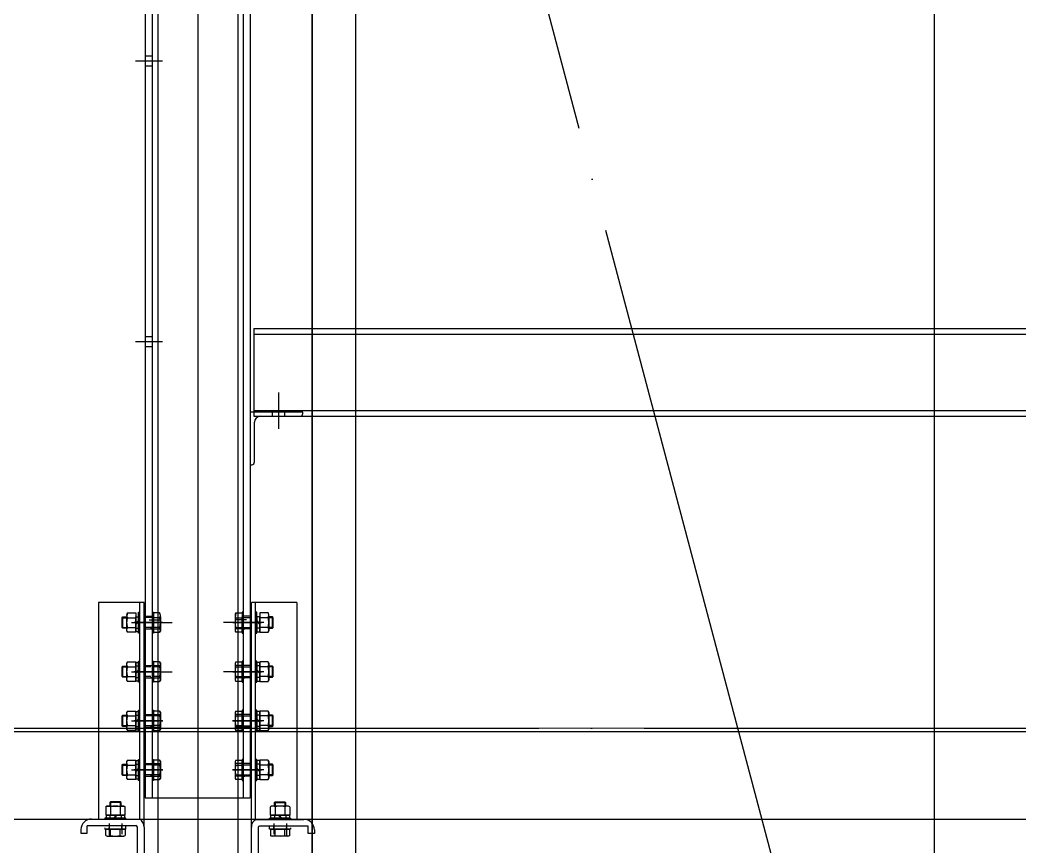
# Model space of a CAD drawing. Header units: millimetres. Extents: x 0 to 356400, y 0 to 68257.
# Drawn here: x 289035 to 290461, y 40369 to 41548 of the extents above; entities that cross this region are included whole.
import ezdxf

# ---------------------------------------------------------------- set-up
doc = ezdxf.new("R2010")
doc.units = ezdxf.units.MM
doc.header["$LTSCALE"] = 75
doc.linetypes.add('CEN', pattern=[62, 60, -1, 0, -1])
doc.linetypes.add('주단면도-1$0$CEN', pattern=[62, 60, -1, 0, -1])
for name, color, linetype in [('8', 8, 'Continuous'), ('A-CEN', 1, 'CEN'), ('주단면도-1$0$A-FLOR-OPEN-BELO', 6, '주단면도-1$0$CEN')]:
    doc.layers.add(name, color=color, linetype=linetype)

# ---------------------------------------------------------------- blocks, each defined once
blk = doc.blocks.new('G$C90CD5245')
at = {"layer": '8', "linetype": 'Continuous'}
for p, q in [((4250.4, 24201.9, -51500), (4250.4, 7109.5, -51500)), ((3143.4, 17819.4, -51500), (3143.4, 12179.5, -51500)), ((3200.4, 17819.4, -51500), (3200.4, 12179.5, -51500)), ((3257.4, 17819.4, -51500), (3257.4, 12179.5, -51500)), ((3363.3, 17819.4, -51500), (3363.3, 10379.9, -51500)), ((3425.3, 17819.4, -51500), (3425.3, 10379.9, -51500)), ((3143.6, 17137.1, -51500), (3143.6, 208.6, -51500)), ((3200.6, 17137.1, -51500), (3200.6, 208.6, -51500)), ((3257.6, 17137.1, -51500), (3257.6, 208.6, -51500)), ((3363.4, 17137.1, -51500), (3363.4, 259.3, -51500)), ((3425.4, 17137.1, -51500), (3425.4, 259.3, -51500)), ((3200.4, 16398.3, -51500), (3200.4, 12047.2, -51500)), ((3125.4, 16309.6, -51500), (3125.4, 12080, -51500)), ((3135.4, 16309.6, -51500), (3135.4, 12080, -51500)), ((3265.4, 16309.6, -51500), (3265.4, 12080, -51500)), ((3275.4, 16309.6, -51500), (3275.4, 12080, -51500)), ((3135.4, 13137, -51500), (3125.4, 13137, -51500)), ((3150.3, 13130, -51500), (3111.6, 13130, -51500)), ((3135.4, 13123, -51500), (3125.4, 13123, -51500)), ((3280.4, 12749, -51500), (3280.4, 12624, -51500)), ((3280.4, 12749, -51500), (5220.4, 12749, -51500)), ((3135.4, 12737, -51500), (3125.4, 12737, -51500)), ((3280.4, 12741, -51500), (5220.4, 12741, -51500)), ((3150.3, 12730, -51500), (3111.6, 12730, -51500)), ((3135.4, 12723, -51500), (3125.4, 12723, -51500)), ((3315.4, 12657.7, -51500), (3315.4, 12605.9, -51500)), ((3350.4, 12630, -51500), (3275.4, 12630, -51500)), ((3280.4, 12632, -51500), (5220.4, 12632, -51500)), ((3280.4, 12624, -51500), (5220.4, 12624, -51500)), ((3306.4, 12630, -51500), (3306.4, 12624, -51500)), ((3324.4, 12630, -51500), (3324.4, 12624, -51500)), ((3350.4, 12628, -51500), (3350.4, 12630, -51500)), ((3281.4, 12559, -51500), (3281.4, 12615.5, -51500)), ((3275.4, 12555, -51500), (3277.4, 12555, -51500)), ((3124, 12358.8, -51500), (3059, 12358.8, -51500)), ((3059, 12358.8, -51500), (3059, 12049.5, -51500)), ((3118, 12049.6, -51500), (3118, 12358.8, -51500)), ((3124, 12038.8, -51500), (3124, 12358.8, -51500)), ((3276.9, 12038.8, -51500), (3276.9, 12358.8, -51500)), ((3341.9, 12358.8, -51500), (3276.9, 12358.8, -51500)), ((3282.9, 12049.1, -51500), (3282.9, 12358.8, -51500)), ((3341.9, 12358.8, -51500), (3341.9, 12049.5, -51500)), ((3092.7, 12336.9, -51500), (3093.8, 12338, -51500)), ((3092.7, 12323.1, -51500), (3092.7, 12336.9, -51500)), ((3092.7, 12336.9, -51500), (3099.1, 12336.9, -51500)), ((3093.8, 12338, -51500), (3099.1, 12338, -51500)), ((3093.8, 12322, -51500), (3093.8, 12338, -51500)), ((3100.1, 12343.9, -51500), (3099.1, 12337, -51500)), ((3099.1, 12337, -51500), (3099.1, 12318, -51500)), ((3100.1, 12343.9, -51500), (3112.1, 12343.9, -51500)), ((3100.1, 12336.9, -51500), (3112.1, 12336.9, -51500)), ((3112.1, 12343.9, -51500), (3112.1, 12316.2, -51500)), ((3112.1, 12316.7, -51500), (3112.1, 12338.3, -51500)), ((3112.1, 12338.3, -51500), (3116.1, 12338.3, -51500)), ((3112.1, 12338.1, -51500), (3116.1, 12338.1, -51500)), ((3116.1, 12345, -51500), (3118, 12345, -51500)), ((3116.1, 12315, -51500), (3116.1, 12345, -51500)), ((3116.1, 12338.3, -51500), (3116.1, 12316.7, -51500)), ((3133.5, 12337, -51500), (3123.5, 12337, -51500)), ((3133.5, 12337, -51500), (3123.5, 12337, -51500)), ((3125.4, 12339, -51500), (3135.4, 12339, -51500)), ((3135.4, 12337, -51500), (3125.4, 12337, -51500)), ((3135.4, 12337, -51500), (3125.4, 12337, -51500)), ((3135.4, 12345, -51500), (3137.2, 12345, -51500)), ((3137.2, 12345, -51500), (3137.2, 12315, -51500)), ((3137.2, 12343.9, -51500), (3137.2, 12316.2, -51500)), ((3146.1, 12343.9, -51500), (3137.2, 12343.9, -51500)), ((3137.2, 12316.7, -51500), (3137.2, 12338.3, -51500)), ((3146.1, 12336.9, -51500), (3137.2, 12336.9, -51500)), ((3146.1, 12343.9, -51500), (3147.2, 12337, -51500)), ((3147.2, 12337, -51500), (3147.2, 12318, -51500)), ((3254.8, 12343.9, -51500), (3253.7, 12337, -51500)), ((3253.7, 12337, -51500), (3253.7, 12318, -51500)), ((3254.8, 12343.9, -51500), (3263.7, 12343.9, -51500)), ((3254.8, 12336.9, -51500), (3263.7, 12336.9, -51500)), ((3263.7, 12345, -51500), (3263.7, 12315, -51500)), ((3265.4, 12345, -51500), (3263.7, 12345, -51500)), ((3263.7, 12343.9, -51500), (3263.7, 12316.2, -51500)), ((3263.7, 12316.7, -51500), (3263.7, 12338.3, -51500)), ((3275.4, 12339, -51500), (3265.4, 12339, -51500)), ((3265.4, 12337, -51500), (3275.4, 12337, -51500)), ((3265.4, 12337, -51500), (3275.4, 12337, -51500)), ((3267.4, 12337, -51500), (3277.4, 12337, -51500)), ((3267.4, 12337, -51500), (3277.4, 12337, -51500)), ((3284.8, 12345, -51500), (3282.9, 12345, -51500)), ((3284.8, 12315, -51500), (3284.8, 12345, -51500)), ((3284.8, 12338.3, -51500), (3284.8, 12316.7, -51500)), ((3288.8, 12338.3, -51500), (3284.8, 12338.3, -51500)), ((3288.8, 12338.1, -51500), (3284.8, 12338.1, -51500)), ((3300.8, 12343.9, -51500), (3288.8, 12343.9, -51500)), ((3288.8, 12343.9, -51500), (3288.8, 12316.2, -51500)), ((3288.8, 12316.7, -51500), (3288.8, 12338.3, -51500)), ((3300.8, 12336.9, -51500), (3288.8, 12336.9, -51500)), ((3300.8, 12343.9, -51500), (3301.8, 12337, -51500)), ((3307.1, 12338, -51500), (3301.8, 12338, -51500)), ((3301.8, 12337, -51500), (3301.8, 12318, -51500)), ((3308.2, 12336.9, -51500), (3301.8, 12336.9, -51500)), ((3308.2, 12336.9, -51500), (3307.1, 12338, -51500)), ((3307.1, 12322, -51500), (3307.1, 12338, -51500)), ((3308.2, 12323.1, -51500), (3308.2, 12336.9, -51500)), ((3093.8, 12322, -51500), (3092.7, 12323.1, -51500)), ((3092.7, 12323.1, -51500), (3099.1, 12323.1, -51500)), ((3099.1, 12322, -51500), (3093.8, 12322, -51500)), ((3100.1, 12323.1, -51500), (3112.1, 12323.1, -51500)), ((3106.1, 12330, -51500), (3150.7, 12330, -51500)), ((3148.4, 12330, -51500), (3109.7, 12330, -51500)), ((3148.4, 12330, -51500), (3109.7, 12330, -51500)), ((3150.3, 12330, -51500), (3111.6, 12330, -51500)), ((3150.3, 12330, -51500), (3111.6, 12330, -51500)), ((3112.1, 12328.7, -51500), (3116.1, 12332.7, -51500)), ((3112.1, 12327.4, -51500), (3116.1, 12331.4, -51500)), ((3112.1, 12321.9, -51500), (3116.1, 12321.9, -51500)), ((3116.1, 12334, -51500), (3118, 12334, -51500)), ((3116.1, 12321, -51500), (3118, 12321, -51500)), ((3119.2, 12330, -51500), (3163.8, 12330, -51500)), ((3133.5, 12323, -51500), (3123.5, 12323, -51500)), ((3133.5, 12323, -51500), (3123.5, 12323, -51500)), ((3135.4, 12323, -51500), (3125.4, 12323, -51500)), ((3135.4, 12323, -51500), (3125.4, 12323, -51500)), ((3125.4, 12321, -51500), (3135.4, 12321, -51500)), ((3131.1, 12334, -51500), (3141.1, 12334, -51500)), ((3131.1, 12321, -51500), (3141.1, 12321, -51500)), ((3137.2, 12321, -51500), (3133.3, 12321, -51500)), ((3137.2, 12334, -51500), (3134.9, 12334, -51500)), ((3137, 12334, -51500), (3147.3, 12334, -51500)), ((3137, 12321, -51500), (3145.8, 12321, -51500)), ((3146.1, 12323.1, -51500), (3137.2, 12323.1, -51500)), ((3281.7, 12330, -51500), (3237.1, 12330, -51500)), ((3294.8, 12330, -51500), (3250.2, 12330, -51500)), ((3250.6, 12330, -51500), (3289.3, 12330, -51500)), ((3250.6, 12330, -51500), (3289.3, 12330, -51500)), ((3252.5, 12330, -51500), (3291.2, 12330, -51500)), ((3252.5, 12330, -51500), (3291.2, 12330, -51500)), ((3263.9, 12334, -51500), (3253.5, 12334, -51500)), ((3254.8, 12323.1, -51500), (3263.7, 12323.1, -51500)), ((3263.9, 12321, -51500), (3255.1, 12321, -51500)), ((3269.8, 12334, -51500), (3259.8, 12334, -51500)), ((3269.8, 12321, -51500), (3259.8, 12321, -51500)), ((3263.7, 12334, -51500), (3266, 12334, -51500)), ((3263.7, 12321, -51500), (3267.5, 12321, -51500)), ((3265.4, 12323, -51500), (3275.4, 12323, -51500)), ((3265.4, 12323, -51500), (3275.4, 12323, -51500)), ((3275.4, 12321, -51500), (3265.4, 12321, -51500)), ((3267.4, 12323, -51500), (3277.4, 12323, -51500)), ((3267.4, 12323, -51500), (3277.4, 12323, -51500)), ((3284.8, 12334, -51500), (3282.9, 12334, -51500)), ((3284.8, 12321, -51500), (3282.9, 12321, -51500)), ((3288.8, 12328.7, -51500), (3284.8, 12332.7, -51500)), ((3288.8, 12327.4, -51500), (3284.8, 12331.4, -51500)), ((3288.8, 12321.9, -51500), (3284.8, 12321.9, -51500)), ((3300.8, 12323.1, -51500), (3288.8, 12323.1, -51500)), ((3308.2, 12323.1, -51500), (3301.8, 12323.1, -51500)), ((3301.8, 12322, -51500), (3307.1, 12322, -51500)), ((3307.1, 12322, -51500), (3308.2, 12323.1, -51500)), ((3099.1, 12318, -51500), (3100.1, 12316.2, -51500)), ((3112.1, 12316.2, -51500), (3100.1, 12316.2, -51500)), ((3116.1, 12316.7, -51500), (3112.1, 12316.7, -51500)), ((3118, 12315, -51500), (3116.1, 12315, -51500)), ((3137.2, 12315, -51500), (3135, 12315, -51500)), ((3137.2, 12316.2, -51500), (3146.1, 12316.2, -51500)), ((3147.2, 12318, -51500), (3146.1, 12316.2, -51500)), ((3253.7, 12318, -51500), (3254.8, 12316.2, -51500)), ((3263.7, 12316.2, -51500), (3254.8, 12316.2, -51500)), ((3263.7, 12315, -51500), (3265.9, 12315, -51500)), ((3282.9, 12315, -51500), (3284.8, 12315, -51500)), ((3284.8, 12316.7, -51500), (3288.8, 12316.7, -51500)), ((3288.8, 12316.2, -51500), (3300.8, 12316.2, -51500)), ((3301.8, 12318, -51500), (3300.8, 12316.2, -51500)), ((3092.7, 12266.9, -51500), (3093.8, 12268, -51500)), ((3092.7, 12266.9, -51500), (3099.1, 12266.9, -51500)), ((3092.7, 12253.1, -51500), (3092.7, 12266.9, -51500)), ((3093.8, 12268, -51500), (3099.1, 12268, -51500)), ((3093.8, 12252, -51500), (3093.8, 12268, -51500)), ((3100.1, 12273.9, -51500), (3099.1, 12272, -51500)), ((3099.1, 12272, -51500), (3099.1, 12248, -51500)), ((3100.1, 12273.9, -51500), (3112.1, 12273.9, -51500)), ((3100.1, 12266.9, -51500), (3112.1, 12266.9, -51500)), ((3112.1, 12273.9, -51500), (3112.1, 12246.2, -51500)), ((3112.1, 12246.7, -51500), (3112.1, 12273.3, -51500)), ((3112.1, 12273.3, -51500), (3116.1, 12273.3, -51500)), ((3112.1, 12268.1, -51500), (3116.1, 12268.1, -51500)), ((3116.1, 12245, -51500), (3116.1, 12275, -51500)), ((3116.1, 12275, -51500), (3118, 12275, -51500)), ((3116.1, 12273.3, -51500), (3116.1, 12246.7, -51500)), ((3116.1, 12269, -51500), (3118, 12269, -51500)), ((3133.5, 12267, -51500), (3123.5, 12267, -51500)), ((3133.5, 12267, -51500), (3123.5, 12267, -51500)), ((3125.4, 12269, -51500), (3135.4, 12269, -51500)), ((3131.1, 12269, -51500), (3141.1, 12269, -51500)), ((3137.2, 12269, -51500), (3134.9, 12269, -51500)), ((3135.4, 12275, -51500), (3137.2, 12275, -51500)), ((3137, 12269, -51500), (3147.3, 12269, -51500)), ((3137.2, 12275, -51500), (3137.2, 12245, -51500)), ((3146.1, 12273.9, -51500), (3137.2, 12273.9, -51500)), ((3137.2, 12273.9, -51500), (3137.2, 12246.2, -51500)), ((3137.2, 12246.7, -51500), (3137.2, 12273.3, -51500)), ((3146.1, 12266.9, -51500), (3137.2, 12266.9, -51500)), ((3146.1, 12273.9, -51500), (3147.2, 12272, -51500)), ((3147.2, 12272, -51500), (3147.2, 12248, -51500)), ((3263.9, 12269, -51500), (3253.5, 12269, -51500)), ((3254.8, 12273.9, -51500), (3253.7, 12272, -51500)), ((3253.7, 12272, -51500), (3253.7, 12248, -51500)), ((3254.8, 12273.9, -51500), (3263.7, 12273.9, -51500)), ((3254.8, 12266.9, -51500), (3263.7, 12266.9, -51500)), ((3269.8, 12269, -51500), (3259.8, 12269, -51500)), ((3263.7, 12275, -51500), (3263.7, 12245, -51500)), ((3265.4, 12275, -51500), (3263.7, 12275, -51500)), ((3263.7, 12273.9, -51500), (3263.7, 12246.2, -51500)), ((3263.7, 12246.7, -51500), (3263.7, 12273.3, -51500)), ((3263.7, 12269, -51500), (3266, 12269, -51500)), ((3275.4, 12269, -51500), (3265.4, 12269, -51500)), ((3265.4, 12267, -51500), (3275.4, 12267, -51500)), ((3267.4, 12267, -51500), (3277.4, 12267, -51500)), ((3267.4, 12267, -51500), (3277.4, 12267, -51500)), ((3284.8, 12275, -51500), (3282.9, 12275, -51500)), ((3284.8, 12269, -51500), (3282.9, 12269, -51500)), ((3284.8, 12245, -51500), (3284.8, 12275, -51500)), ((3288.8, 12273.3, -51500), (3284.8, 12273.3, -51500)), ((3284.8, 12273.3, -51500), (3284.8, 12246.7, -51500)), ((3288.8, 12268.1, -51500), (3284.8, 12268.1, -51500)), ((3288.8, 12273.9, -51500), (3288.8, 12246.2, -51500)), ((3300.8, 12273.9, -51500), (3288.8, 12273.9, -51500)), ((3288.8, 12246.7, -51500), (3288.8, 12273.3, -51500)), ((3300.8, 12266.9, -51500), (3288.8, 12266.9, -51500)), ((3300.8, 12273.9, -51500), (3301.8, 12272, -51500)), ((3301.8, 12272, -51500), (3301.8, 12248, -51500)), ((3307.1, 12268, -51500), (3301.8, 12268, -51500)), ((3308.2, 12266.9, -51500), (3301.8, 12266.9, -51500)), ((3307.1, 12252, -51500), (3307.1, 12268, -51500)), ((3308.2, 12266.9, -51500), (3307.1, 12268, -51500)), ((3308.2, 12253.1, -51500), (3308.2, 12266.9, -51500)), ((3092.7, 12253.1, -51500), (3099.1, 12253.1, -51500)), ((3093.8, 12252, -51500), (3092.7, 12253.1, -51500)), ((3099.1, 12252, -51500), (3093.8, 12252, -51500)), ((3100.1, 12253.1, -51500), (3112.1, 12253.1, -51500)), ((3106.1, 12260, -51500), (3150.7, 12260, -51500)), ((3148.4, 12260, -51500), (3109.7, 12260, -51500)), ((3148.4, 12260, -51500), (3109.7, 12260, -51500)), ((3112.1, 12258.7, -51500), (3116.1, 12262.7, -51500)), ((3112.1, 12257.4, -51500), (3116.1, 12261.4, -51500)), ((3112.1, 12251.9, -51500), (3116.1, 12251.9, -51500)), ((3116.1, 12251, -51500), (3118, 12251, -51500)), ((3119.2, 12260, -51500), (3163.8, 12260, -51500)), ((3133.5, 12253, -51500), (3123.5, 12253, -51500)), ((3133.5, 12253, -51500), (3123.5, 12253, -51500)), ((3125.4, 12251, -51500), (3135.4, 12251, -51500)), ((3131.1, 12251, -51500), (3141.1, 12251, -51500)), ((3137.2, 12251, -51500), (3133.3, 12251, -51500)), ((3137, 12251, -51500), (3145.8, 12251, -51500)), ((3146.1, 12253.1, -51500), (3137.2, 12253.1, -51500)), ((3281.7, 12260, -51500), (3237.1, 12260, -51500)), ((3294.8, 12260, -51500), (3250.2, 12260, -51500)), ((3250.6, 12260, -51500), (3289.3, 12260, -51500)), ((3252.5, 12260, -51500), (3291.2, 12260, -51500)), ((3252.5, 12260, -51500), (3291.2, 12260, -51500)), ((3254.8, 12253.1, -51500), (3263.7, 12253.1, -51500)), ((3263.9, 12251, -51500), (3255.1, 12251, -51500)), ((3269.8, 12251, -51500), (3259.8, 12251, -51500)), ((3263.7, 12251, -51500), (3267.5, 12251, -51500)), ((3265.4, 12253, -51500), (3275.4, 12253, -51500)), ((3275.4, 12251, -51500), (3265.4, 12251, -51500)), ((3267.4, 12253, -51500), (3277.4, 12253, -51500)), ((3267.4, 12253, -51500), (3277.4, 12253, -51500)), ((3284.8, 12251, -51500), (3282.9, 12251, -51500)), ((3288.8, 12258.7, -51500), (3284.8, 12262.7, -51500)), ((3288.8, 12257.4, -51500), (3284.8, 12261.4, -51500)), ((3288.8, 12251.9, -51500), (3284.8, 12251.9, -51500)), ((3300.8, 12253.1, -51500), (3288.8, 12253.1, -51500)), ((3308.2, 12253.1, -51500), (3301.8, 12253.1, -51500)), ((3301.8, 12252, -51500), (3307.1, 12252, -51500)), ((3307.1, 12252, -51500), (3308.2, 12253.1, -51500)), ((3099.1, 12248, -51500), (3100.1, 12246.2, -51500)), ((3112.1, 12246.2, -51500), (3100.1, 12246.2, -51500)), ((3116.1, 12246.7, -51500), (3112.1, 12246.7, -51500)), ((3118, 12245, -51500), (3116.1, 12245, -51500)), ((3137.2, 12245, -51500), (3135, 12245, -51500)), ((3137.2, 12246.2, -51500), (3146.1, 12246.2, -51500)), ((3147.2, 12248, -51500), (3146.1, 12246.2, -51500)), ((3253.7, 12248, -51500), (3254.8, 12246.2, -51500)), ((3263.7, 12246.2, -51500), (3254.8, 12246.2, -51500)), ((3263.7, 12245, -51500), (3265.9, 12245, -51500)), ((3282.9, 12245, -51500), (3284.8, 12245, -51500)), ((3284.8, 12246.7, -51500), (3288.8, 12246.7, -51500)), ((3288.8, 12246.2, -51500), (3300.8, 12246.2, -51500)), ((3301.8, 12248, -51500), (3300.8, 12246.2, -51500)), ((3092.7, 12196.9, -51500), (3093.8, 12198, -51500)), ((3092.7, 12196.9, -51500), (3099.1, 12196.9, -51500)), ((3092.7, 12183.1, -51500), (3092.7, 12196.9, -51500)), ((3093.8, 12182, -51500), (3093.8, 12198, -51500)), ((3093.8, 12198, -51500), (3099.1, 12198, -51500)), ((3100.1, 12203.9, -51500), (3099.1, 12202, -51500)), ((3099.1, 12202, -51500), (3099.1, 12178, -51500)), ((3100.1, 12203.9, -51500), (3112.1, 12203.9, -51500)), ((3100.1, 12196.9, -51500), (3112.1, 12196.9, -51500)), ((3112.1, 12203.9, -51500), (3112.1, 12176.2, -51500)), ((3112.1, 12203.3, -51500), (3116.1, 12203.3, -51500)), ((3112.1, 12176.7, -51500), (3112.1, 12203.3, -51500)), ((3112.1, 12198.1, -51500), (3116.1, 12198.1, -51500)), ((3112.1, 12188.7, -51500), (3116.1, 12192.7, -51500)), ((3116.1, 12175, -51500), (3116.1, 12205, -51500)), ((3116.1, 12205, -51500), (3118, 12205, -51500)), ((3116.1, 12203.3, -51500), (3116.1, 12176.7, -51500)), ((3116.1, 12199, -51500), (3118, 12199, -51500)), ((3133.5, 12197, -51500), (3123.5, 12197, -51500)), ((3133.5, 12197, -51500), (3123.5, 12197, -51500)), ((3125.4, 12199, -51500), (3135.4, 12199, -51500)), ((3135.4, 12197, -51500), (3125.4, 12197, -51500)), ((3135.4, 12197, -51500), (3125.4, 12197, -51500)), ((3131.1, 12199, -51500), (3141.1, 12199, -51500)), ((3137.2, 12199, -51500), (3134.9, 12199, -51500)), ((3135.4, 12205, -51500), (3137.2, 12205, -51500)), ((3137, 12199, -51500), (3147.3, 12199, -51500)), ((3137.2, 12205, -51500), (3137.2, 12175, -51500)), ((3146.1, 12203.9, -51500), (3137.2, 12203.9, -51500)), ((3137.2, 12203.9, -51500), (3137.2, 12176.2, -51500)), ((3137.2, 12176.7, -51500), (3137.2, 12203.3, -51500)), ((3146.1, 12196.9, -51500), (3137.2, 12196.9, -51500)), ((3146.1, 12203.9, -51500), (3147.2, 12202, -51500)), ((3147.2, 12202, -51500), (3147.2, 12178, -51500)), ((3263.9, 12199, -51500), (3253.5, 12199, -51500)), ((3254.8, 12203.9, -51500), (3253.7, 12202, -51500)), ((3253.7, 12202, -51500), (3253.7, 12178, -51500)), ((3254.8, 12203.9, -51500), (3263.7, 12203.9, -51500)), ((3254.8, 12196.9, -51500), (3263.7, 12196.9, -51500)), ((3269.8, 12199, -51500), (3259.8, 12199, -51500)), ((3263.7, 12205, -51500), (3263.7, 12175, -51500)), ((3265.4, 12205, -51500), (3263.7, 12205, -51500)), ((3263.7, 12203.9, -51500), (3263.7, 12176.2, -51500)), ((3263.7, 12176.7, -51500), (3263.7, 12203.3, -51500)), ((3263.7, 12199, -51500), (3266, 12199, -51500)), ((3275.4, 12199, -51500), (3265.4, 12199, -51500)), ((3265.4, 12197, -51500), (3275.4, 12197, -51500)), ((3265.4, 12197, -51500), (3275.4, 12197, -51500)), ((3265.4, 12197, -51500), (3275.4, 12197, -51500)), ((3267.4, 12197, -51500), (3277.4, 12197, -51500)), ((3267.4, 12197, -51500), (3277.4, 12197, -51500)), ((3284.8, 12205, -51500), (3282.9, 12205, -51500)), ((3284.8, 12199, -51500), (3282.9, 12199, -51500)), ((3284.8, 12175, -51500), (3284.8, 12205, -51500)), ((3288.8, 12203.3, -51500), (3284.8, 12203.3, -51500)), ((3284.8, 12203.3, -51500), (3284.8, 12176.7, -51500)), ((3288.8, 12198.1, -51500), (3284.8, 12198.1, -51500)), ((3288.8, 12188.7, -51500), (3284.8, 12192.7, -51500)), ((3300.8, 12203.9, -51500), (3288.8, 12203.9, -51500)), ((3288.8, 12203.9, -51500), (3288.8, 12176.2, -51500)), ((3288.8, 12176.7, -51500), (3288.8, 12203.3, -51500)), ((3300.8, 12196.9, -51500), (3288.8, 12196.9, -51500)), ((3300.8, 12203.9, -51500), (3301.8, 12202, -51500)), ((3301.8, 12202, -51500), (3301.8, 12178, -51500)), ((3307.1, 12198, -51500), (3301.8, 12198, -51500)), ((3308.2, 12196.9, -51500), (3301.8, 12196.9, -51500)), ((3307.1, 12182, -51500), (3307.1, 12198, -51500)), ((3308.2, 12196.9, -51500), (3307.1, 12198, -51500)), ((3308.2, 12183.1, -51500), (3308.2, 12196.9, -51500)), ((6979.4, 12179.5, -51500), (1750.4, 12179.1, -51500)), ((3092.7, 12183.1, -51500), (3099.1, 12183.1, -51500)), ((3093.8, 12182, -51500), (3092.7, 12183.1, -51500)), ((3099.1, 12182, -51500), (3093.8, 12182, -51500)), ((3100.1, 12183.1, -51500), (3112.1, 12183.1, -51500)), ((3106.1, 12190, -51500), (3150.7, 12190, -51500)), ((3148.4, 12190, -51500), (3109.7, 12190, -51500)), ((3148.4, 12190, -51500), (3109.7, 12190, -51500)), ((3150.3, 12190, -51500), (3111.6, 12190, -51500)), ((3150.3, 12190, -51500), (3111.6, 12190, -51500)), ((3112.1, 12187.4, -51500), (3116.1, 12191.4, -51500)), ((3112.1, 12181.9, -51500), (3116.1, 12181.9, -51500)), ((3116.1, 12181, -51500), (3118, 12181, -51500)), ((3133.5, 12183, -51500), (3123.5, 12183, -51500)), ((3133.5, 12183, -51500), (3123.5, 12183, -51500)), ((3135.4, 12183, -51500), (3125.4, 12183, -51500)), ((3135.4, 12183, -51500), (3125.4, 12183, -51500)), ((3125.4, 12181, -51500), (3135.4, 12181, -51500)), ((3131.1, 12181, -51500), (3141.1, 12181, -51500)), ((3137.2, 12181, -51500), (3133.3, 12181, -51500)), ((3137, 12181, -51500), (3145.8, 12181, -51500)), ((3146.1, 12183.1, -51500), (3137.2, 12183.1, -51500)), ((3294.8, 12190, -51500), (3250.2, 12190, -51500)), ((3250.6, 12190, -51500), (3289.3, 12190, -51500)), ((3250.6, 12190, -51500), (3289.3, 12190, -51500)), ((3250.6, 12190, -51500), (3289.3, 12190, -51500)), ((3252.5, 12190, -51500), (3291.2, 12190, -51500)), ((3252.5, 12190, -51500), (3291.2, 12190, -51500)), ((3254.8, 12183.1, -51500), (3263.7, 12183.1, -51500)), ((3263.9, 12181, -51500), (3255.1, 12181, -51500)), ((3269.8, 12181, -51500), (3259.8, 12181, -51500)), ((3263.7, 12181, -51500), (3267.5, 12181, -51500)), ((3265.4, 12183, -51500), (3275.4, 12183, -51500)), ((3265.4, 12183, -51500), (3275.4, 12183, -51500)), ((3265.4, 12183, -51500), (3275.4, 12183, -51500)), ((3275.4, 12181, -51500), (3265.4, 12181, -51500)), ((3267.4, 12183, -51500), (3277.4, 12183, -51500)), ((3267.4, 12183, -51500), (3277.4, 12183, -51500)), ((3284.8, 12181, -51500), (3282.9, 12181, -51500)), ((3288.8, 12187.4, -51500), (3284.8, 12191.4, -51500)), ((3288.8, 12181.9, -51500), (3284.8, 12181.9, -51500)), ((3300.8, 12183.1, -51500), (3288.8, 12183.1, -51500)), ((3308.2, 12183.1, -51500), (3301.8, 12183.1, -51500)), ((3301.8, 12182, -51500), (3307.1, 12182, -51500)), ((3307.1, 12182, -51500), (3308.2, 12183.1, -51500)), ((1755.5, 12174.6, -51500), (6979.4, 12175, -51500)), ((3099.1, 12178, -51500), (3100.1, 12176.2, -51500)), ((3112.1, 12176.2, -51500), (3100.1, 12176.2, -51500)), ((3116.1, 12176.7, -51500), (3112.1, 12176.7, -51500)), ((3118, 12175, -51500), (3116.1, 12175, -51500)), ((3137.2, 12175, -51500), (3135, 12175, -51500)), ((3137.2, 12176.2, -51500), (3146.1, 12176.2, -51500)), ((3147.2, 12178, -51500), (3146.1, 12176.2, -51500)), ((3253.7, 12178, -51500), (3254.8, 12176.2, -51500)), ((3263.7, 12176.2, -51500), (3254.8, 12176.2, -51500)), ((3263.7, 12175, -51500), (3265.9, 12175, -51500)), ((3282.9, 12175, -51500), (3284.8, 12175, -51500)), ((3284.8, 12176.7, -51500), (3288.8, 12176.7, -51500)), ((3288.8, 12176.2, -51500), (3300.8, 12176.2, -51500)), ((3301.8, 12178, -51500), (3300.8, 12176.2, -51500)), ((3092.7, 12126.9, -51500), (3093.8, 12128, -51500)), ((3092.7, 12126.9, -51500), (3099.1, 12126.9, -51500)), ((3092.7, 12113.1, -51500), (3092.7, 12126.9, -51500)), ((3093.8, 12112, -51500), (3093.8, 12128, -51500)), ((3093.8, 12128, -51500), (3099.1, 12128, -51500)), ((3100.1, 12133.9, -51500), (3099.1, 12132, -51500)), ((3099.1, 12132, -51500), (3099.1, 12108, -51500)), ((3100.1, 12133.9, -51500), (3112.1, 12133.9, -51500)), ((3100.1, 12126.9, -51500), (3112.1, 12126.9, -51500)), ((3112.1, 12133.9, -51500), (3112.1, 12106.2, -51500)), ((3112.1, 12106.7, -51500), (3112.1, 12133.3, -51500)), ((3112.1, 12133.3, -51500), (3116.1, 12133.3, -51500)), ((3112.1, 12128.1, -51500), (3116.1, 12128.1, -51500)), ((3112.1, 12118.7, -51500), (3116.1, 12122.7, -51500)), ((3112.1, 12117.4, -51500), (3116.1, 12121.4, -51500)), ((3116.1, 12135, -51500), (3118, 12135, -51500)), ((3116.1, 12105, -51500), (3116.1, 12135, -51500)), ((3116.1, 12133.3, -51500), (3116.1, 12106.7, -51500)), ((3116.1, 12129, -51500), (3118, 12129, -51500)), ((3133.5, 12127, -51500), (3123.5, 12127, -51500)), ((3133.5, 12127, -51500), (3123.5, 12127, -51500)), ((3125.4, 12129, -51500), (3135.4, 12129, -51500)), ((3135.4, 12127, -51500), (3125.4, 12127, -51500)), ((3135.4, 12127, -51500), (3125.4, 12127, -51500)), ((3131.1, 12129, -51500), (3141.1, 12129, -51500)), ((3137.2, 12129, -51500), (3134.9, 12129, -51500)), ((3135.4, 12135, -51500), (3137.2, 12135, -51500)), ((3137, 12129, -51500), (3147.3, 12129, -51500)), ((3137.2, 12135, -51500), (3137.2, 12105, -51500)), ((3146.1, 12133.9, -51500), (3137.2, 12133.9, -51500)), ((3137.2, 12133.9, -51500), (3137.2, 12106.2, -51500)), ((3137.2, 12106.7, -51500), (3137.2, 12133.3, -51500)), ((3146.1, 12126.9, -51500), (3137.2, 12126.9, -51500)), ((3146.1, 12133.9, -51500), (3147.2, 12132, -51500)), ((3147.2, 12132, -51500), (3147.2, 12108, -51500)), ((3263.9, 12129, -51500), (3253.5, 12129, -51500)), ((3254.8, 12133.9, -51500), (3253.7, 12132, -51500)), ((3253.7, 12132, -51500), (3253.7, 12108, -51500)), ((3254.8, 12133.9, -51500), (3263.7, 12133.9, -51500)), ((3254.8, 12126.9, -51500), (3263.7, 12126.9, -51500)), ((3269.8, 12129, -51500), (3259.8, 12129, -51500)), ((3263.7, 12135, -51500), (3263.7, 12105, -51500)), ((3265.4, 12135, -51500), (3263.7, 12135, -51500)), ((3263.7, 12133.9, -51500), (3263.7, 12106.2, -51500)), ((3263.7, 12106.7, -51500), (3263.7, 12133.3, -51500)), ((3263.7, 12129, -51500), (3266, 12129, -51500)), ((3275.4, 12129, -51500), (3265.4, 12129, -51500)), ((3265.4, 12127, -51500), (3275.4, 12127, -51500)), ((3265.4, 12127, -51500), (3275.4, 12127, -51500)), ((3265.4, 12127, -51500), (3275.4, 12127, -51500)), ((3267.4, 12127, -51500), (3277.4, 12127, -51500)), ((3267.4, 12127, -51500), (3277.4, 12127, -51500)), ((3284.8, 12135, -51500), (3282.9, 12135, -51500)), ((3284.8, 12129, -51500), (3282.9, 12129, -51500)), ((3284.8, 12105, -51500), (3284.8, 12135, -51500)), ((3284.8, 12133.3, -51500), (3284.8, 12106.7, -51500)), ((3288.8, 12133.3, -51500), (3284.8, 12133.3, -51500)), ((3288.8, 12128.1, -51500), (3284.8, 12128.1, -51500)), ((3288.8, 12118.7, -51500), (3284.8, 12122.7, -51500)), ((3288.8, 12117.4, -51500), (3284.8, 12121.4, -51500)), ((3300.8, 12133.9, -51500), (3288.8, 12133.9, -51500)), ((3288.8, 12133.9, -51500), (3288.8, 12106.2, -51500)), ((3288.8, 12106.7, -51500), (3288.8, 12133.3, -51500)), ((3300.8, 12126.9, -51500), (3288.8, 12126.9, -51500)), ((3300.8, 12133.9, -51500), (3301.8, 12132, -51500)), ((3301.8, 12132, -51500), (3301.8, 12108, -51500)), ((3307.1, 12128, -51500), (3301.8, 12128, -51500)), ((3308.2, 12126.9, -51500), (3301.8, 12126.9, -51500)), ((3308.2, 12126.9, -51500), (3307.1, 12128, -51500)), ((3307.1, 12112, -51500), (3307.1, 12128, -51500)), ((3308.2, 12113.1, -51500), (3308.2, 12126.9, -51500)), ((3092.7, 12113.1, -51500), (3099.1, 12113.1, -51500)), ((3093.8, 12112, -51500), (3092.7, 12113.1, -51500)), ((3099.1, 12112, -51500), (3093.8, 12112, -51500)), ((3099.1, 12108, -51500), (3100.1, 12106.2, -51500)), ((3100.1, 12113.1, -51500), (3112.1, 12113.1, -51500)), ((3106.1, 12120, -51500), (3150.7, 12120, -51500)), ((3148.4, 12120, -51500), (3109.7, 12120, -51500)), ((3148.4, 12120, -51500), (3109.7, 12120, -51500)), ((3150.3, 12120, -51500), (3111.6, 12120, -51500)), ((3150.3, 12120, -51500), (3111.6, 12120, -51500)), ((3112.1, 12111.9, -51500), (3116.1, 12111.9, -51500)), ((3116.1, 12111, -51500), (3118, 12111, -51500)), ((3133.5, 12113, -51500), (3123.5, 12113, -51500)), ((3133.5, 12113, -51500), (3123.5, 12113, -51500)), ((3135.4, 12113, -51500), (3125.4, 12113, -51500)), ((3135.4, 12113, -51500), (3125.4, 12113, -51500)), ((3125.4, 12111, -51500), (3135.4, 12111, -51500)), ((3131.1, 12111, -51500), (3141.1, 12111, -51500)), ((3137.2, 12111, -51500), (3133.3, 12111, -51500)), ((3137, 12111, -51500), (3145.8, 12111, -51500)), ((3146.1, 12113.1, -51500), (3137.2, 12113.1, -51500)), ((3147.2, 12108, -51500), (3146.1, 12106.2, -51500)), ((3294.8, 12120, -51500), (3250.2, 12120, -51500)), ((3250.6, 12120, -51500), (3289.3, 12120, -51500)), ((3250.6, 12120, -51500), (3289.3, 12120, -51500)), ((3250.6, 12120, -51500), (3289.3, 12120, -51500)), ((3252.5, 12120, -51500), (3291.2, 12120, -51500)), ((3252.5, 12120, -51500), (3291.2, 12120, -51500)), ((3253.7, 12108, -51500), (3254.8, 12106.2, -51500)), ((3254.8, 12113.1, -51500), (3263.7, 12113.1, -51500)), ((3263.9, 12111, -51500), (3255.1, 12111, -51500)), ((3269.8, 12111, -51500), (3259.8, 12111, -51500)), ((3263.7, 12111, -51500), (3267.5, 12111, -51500)), ((3265.4, 12113, -51500), (3275.4, 12113, -51500)), ((3265.4, 12113, -51500), (3275.4, 12113, -51500)), ((3265.4, 12113, -51500), (3275.4, 12113, -51500)), ((3275.4, 12111, -51500), (3265.4, 12111, -51500)), ((3267.4, 12113, -51500), (3277.4, 12113, -51500)), ((3267.4, 12113, -51500), (3277.4, 12113, -51500)), ((3284.8, 12111, -51500), (3282.9, 12111, -51500)), ((3288.8, 12111.9, -51500), (3284.8, 12111.9, -51500)), ((3300.8, 12113.1, -51500), (3288.8, 12113.1, -51500)), ((3301.8, 12108, -51500), (3300.8, 12106.2, -51500)), ((3308.2, 12113.1, -51500), (3301.8, 12113.1, -51500)), ((3301.8, 12112, -51500), (3307.1, 12112, -51500)), ((3307.1, 12112, -51500), (3308.2, 12113.1, -51500)), ((3112.1, 12106.2, -51500), (3100.1, 12106.2, -51500)), ((3116.1, 12106.7, -51500), (3112.1, 12106.7, -51500)), ((3118, 12105, -51500), (3116.1, 12105, -51500)), ((3137.2, 12105, -51500), (3135, 12105, -51500)), ((3137.2, 12106.2, -51500), (3146.1, 12106.2, -51500)), ((3263.7, 12106.2, -51500), (3254.8, 12106.2, -51500)), ((3263.7, 12105, -51500), (3265.9, 12105, -51500)), ((3282.9, 12105, -51500), (3284.8, 12105, -51500)), ((3284.8, 12106.7, -51500), (3288.8, 12106.7, -51500)), ((3288.8, 12106.2, -51500), (3300.8, 12106.2, -51500)), ((3125.4, 12080, -51500), (3275.4, 12080, -51500)), ((3069.2, 12067.3, -51500), (3071.1, 12068.4, -51500)), ((3069.2, 12067.3, -51500), (3069.2, 12055.4, -51500)), ((3071.1, 12068.4, -51500), (3095.1, 12068.4, -51500)), ((3076.2, 12074.7, -51500), (3075.1, 12073.7, -51500)), ((3091.1, 12073.7, -51500), (3075.1, 12073.7, -51500)), ((3075.1, 12073.7, -51500), (3075.1, 12068.4, -51500)), ((3076.1, 12067.3, -51500), (3076.1, 12055.4, -51500)), ((3090, 12074.7, -51500), (3076.2, 12074.7, -51500)), ((3076.2, 12074.7, -51500), (3076.2, 12068.4, -51500)), ((3091.1, 12073.7, -51500), (3090, 12074.7, -51500)), ((3090, 12074.7, -51500), (3090, 12068.4, -51500)), ((3090, 12067.3, -51500), (3090, 12055.4, -51500)), ((3091.1, 12068.4, -51500), (3091.1, 12073.7, -51500)), ((3095.1, 12068.4, -51500), (3096.9, 12067.3, -51500)), ((3096.9, 12055.4, -51500), (3096.9, 12067.3, -51500)), ((3305.8, 12068.4, -51500), (3304, 12067.3, -51500)), ((3304, 12055.4, -51500), (3304, 12067.3, -51500)), ((3329.8, 12068.4, -51500), (3305.8, 12068.4, -51500)), ((3309.8, 12073.7, -51500), (3310.9, 12074.7, -51500)), ((3309.8, 12073.7, -51500), (3325.8, 12073.7, -51500)), ((3309.8, 12068.4, -51500), (3309.8, 12073.7, -51500)), ((3310.9, 12074.7, -51500), (3310.9, 12068.4, -51500)), ((3310.9, 12074.7, -51500), (3324.7, 12074.7, -51500)), ((3310.9, 12067.3, -51500), (3310.9, 12055.4, -51500)), ((3324.7, 12074.7, -51500), (3324.7, 12068.4, -51500)), ((3324.7, 12074.7, -51500), (3325.8, 12073.7, -51500)), ((3324.8, 12067.3, -51500), (3324.8, 12055.4, -51500)), ((3325.8, 12073.7, -51500), (3325.8, 12068.4, -51500)), ((3331.7, 12067.3, -51500), (3329.8, 12068.4, -51500)), ((3331.7, 12067.3, -51500), (3331.7, 12055.4, -51500)), ((1755.5, 12049.6, -51500), (6979.4, 12050, -51500)), ((3048.9, 12050, -51500), (3117.2, 12050, -51500)), ((3098.1, 12051.4, -51500), (3068.1, 12051.4, -51500)), ((3068.1, 12051.4, -51500), (3068.1, 12049.5, -51500)), ((3069.2, 12055.4, -51500), (3096.9, 12055.4, -51500)), ((3069.8, 12055.4, -51500), (3069.8, 12051.4, -51500)), ((3096.4, 12055.4, -51500), (3069.8, 12055.4, -51500)), ((3069.8, 12051.4, -51500), (3096.4, 12051.4, -51500)), ((3074.1, 12051.4, -51500), (3074.1, 12049.5, -51500)), ((3075, 12055.4, -51500), (3075, 12051.4, -51500)), ((3084.4, 12055.4, -51500), (3080.4, 12051.4, -51500)), ((3085.7, 12055.4, -51500), (3081.7, 12051.4, -51500)), ((3091.2, 12055.4, -51500), (3091.2, 12051.4, -51500)), ((3092.1, 12051.4, -51500), (3092.1, 12049.5, -51500)), ((3096.4, 12051.4, -51500), (3096.4, 12055.4, -51500)), ((3098.1, 12049.5, -51500), (3098.1, 12051.4, -51500)), ((3276.9, 12050, -51500), (3341.9, 12050, -51500)), ((3302.8, 12051.4, -51500), (3332.8, 12051.4, -51500)), ((3302.8, 12049.5, -51500), (3302.8, 12051.4, -51500)), ((3331.7, 12055.4, -51500), (3304, 12055.4, -51500)), ((3304.5, 12051.4, -51500), (3304.5, 12055.4, -51500)), ((3304.5, 12055.4, -51500), (3331.1, 12055.4, -51500)), ((3331.1, 12051.4, -51500), (3304.5, 12051.4, -51500)), ((3308.8, 12051.4, -51500), (3308.8, 12049.5, -51500)), ((3309.7, 12055.4, -51500), (3309.7, 12051.4, -51500)), ((3315.2, 12055.4, -51500), (3319.2, 12051.4, -51500)), ((3316.5, 12055.4, -51500), (3320.5, 12051.4, -51500)), ((3325.9, 12055.4, -51500), (3325.9, 12051.4, -51500)), ((3326.8, 12051.4, -51500), (3326.8, 12049.5, -51500)), ((3331.1, 12055.4, -51500), (3331.1, 12051.4, -51500)), ((3332.8, 12051.4, -51500), (3332.8, 12049.5, -51500)), ((3112.2, 12040.5, -51500), (3042.9, 12040.5, -51500)), ((3042.9, 12030, -51500), (3042.9, 12040.5, -51500)), ((3068.1, 12037.3, -51500), (3068.1, 12035.5, -51500)), ((3068.1, 12035.5, -51500), (3098.1, 12035.5, -51500)), ((3069.2, 12026.6, -51500), (3069.2, 12035.5, -51500)), ((3069.2, 12035.5, -51500), (3096.9, 12035.5, -51500)), ((3096.4, 12035.5, -51500), (3069.8, 12035.5, -51500)), ((3074.1, 12043.5, -51500), (3074.1, 12037.5, -51500)), ((3074.1, 12043.5, -51500), (3074.1, 12037.5, -51500)), ((3074.1, 12043.5, -51500), (3074.1, 12037.5, -51500)), ((3074.1, 12035.5, -51500), (3074.1, 12037.8, -51500)), ((3074.1, 12037.3, -51500), (3074.1, 12027, -51500)), ((3076.1, 12026.6, -51500), (3076.1, 12035.5, -51500)), ((3090, 12026.6, -51500), (3090, 12035.5, -51500)), ((3092.1, 12043.5, -51500), (3092.1, 12037.5, -51500)), ((3092.1, 12043.5, -51500), (3092.1, 12037.5, -51500)), ((3092.1, 12043.5, -51500), (3092.1, 12037.5, -51500)), ((3092.1, 12035.5, -51500), (3092.1, 12039.4, -51500)), ((3092.1, 12037.3, -51500), (3092.1, 12028.5, -51500)), ((3096.9, 12035.5, -51500), (3096.9, 12026.6, -51500)), ((3098.1, 12035.5, -51500), (3098.1, 12039.9, -51500)), ((3114.4, 11831.8, -51500), (3114.4, 12038.3, -51500)), ((3123.9, 12038.3, -51500), (3123.9, 11831.8, -51500)), ((3276.9, 11831.8, -51500), (3276.9, 12038.3, -51500)), ((3283.7, 12049.5, -51500), (3351.9, 12049.5, -51500)), ((3286.4, 12037.8, -51500), (3286.4, 11831.8, -51500)), ((3357.9, 12040, -51500), (3288.7, 12040, -51500)), ((3302.8, 12035.5, -51500), (3302.8, 12039.9, -51500)), ((3332.8, 12035.5, -51500), (3302.8, 12035.5, -51500)), ((3304, 12035.5, -51500), (3304, 12026.6, -51500)), ((3331.7, 12035.5, -51500), (3304, 12035.5, -51500)), ((3304.5, 12035.5, -51500), (3331.1, 12035.5, -51500)), ((3308.8, 12043.5, -51500), (3308.8, 12037.5, -51500)), ((3308.8, 12043.5, -51500), (3308.8, 12037.5, -51500)), ((3308.8, 12043.5, -51500), (3308.8, 12037.5, -51500)), ((3308.8, 12035.5, -51500), (3308.8, 12039.4, -51500)), ((3308.8, 12037.3, -51500), (3308.8, 12028.5, -51500)), ((3310.9, 12026.6, -51500), (3310.9, 12035.5, -51500)), ((3324.8, 12026.6, -51500), (3324.8, 12035.5, -51500)), ((3326.8, 12043.5, -51500), (3326.8, 12037.5, -51500)), ((3326.8, 12043.5, -51500), (3326.8, 12037.5, -51500)), ((3326.8, 12043.5, -51500), (3326.8, 12037.5, -51500)), ((3326.8, 12035.5, -51500), (3326.8, 12037.8, -51500)), ((3326.8, 12037.3, -51500), (3326.8, 12027, -51500)), ((3331.7, 12026.6, -51500), (3331.7, 12035.5, -51500)), ((3332.8, 12037.3, -51500), (3332.8, 12035.5, -51500)), ((3357.9, 12029.5, -51500), (3357.9, 12040, -51500)), ((3033.9, 12035, -51500), (3033.9, 12030, -51500)), ((3033.9, 12030, -51500), (3042.9, 12030, -51500)), ((3069.2, 12026.6, -51500), (3071.1, 12025.5, -51500)), ((3071.1, 12025.5, -51500), (3095.1, 12025.5, -51500)), ((3095.1, 12025.5, -51500), (3096.9, 12026.6, -51500)), ((3305.8, 12025.5, -51500), (3304, 12026.6, -51500)), ((3329.8, 12025.5, -51500), (3305.8, 12025.5, -51500)), ((3331.7, 12026.6, -51500), (3329.8, 12025.5, -51500)), ((3366.9, 12029.5, -51500), (3357.9, 12029.5, -51500)), ((3366.9, 12034.5, -51500), (3366.9, 12029.5, -51500))]:
    blk.add_line(p, q, dxfattribs=at)
for centre, radius, start, end in [((3289.9, 12615.5, -51500), 8.5, 90, 180), ((3346.4, 12628, -51500), 4, 270, 0), ((3277.4, 12559, -51500), 4, 270, 0), ((3105.2, 12340.4, -51500), 6.13, 145.591, 214.409), ((3123.1, 12329.9, -51500), 24, 162.8014, 179.5998), ((3141.1, 12340.4, -51500), 6.13, 325.591, 34.409), ((3123.2, 12330, -51500), 24, 343.2199, 16.7801), ((3259.8, 12340.4, -51500), 6.13, 145.591, 214.409), ((3277.7, 12330, -51500), 24, 163.2199, 196.7801), ((3295.7, 12340.4, -51500), 6.13, 325.591, 34.409), ((3277.8, 12329.9, -51500), 24, 0.4002, 17.1986), ((3123.1, 12330.2, -51500), 24, 180.4002, 197.1986), ((3105.2, 12319.6, -51500), 6.13, 145.591, 214.409), ((3141.1, 12319.6, -51500), 6.13, 325.591, 34.409), ((3259.8, 12319.6, -51500), 6.13, 145.591, 214.409), ((3277.8, 12330.2, -51500), 24, 342.8014, 359.5998), ((3295.7, 12319.6, -51500), 6.13, 325.591, 34.409), ((3105.2, 12270.4, -51500), 6.13, 145.591, 214.409), ((3123.1, 12259.9, -51500), 24, 162.8014, 179.5998), ((3141.1, 12270.4, -51500), 6.13, 325.591, 34.409), ((3123.2, 12260, -51500), 24, 343.2199, 16.7801), ((3259.8, 12270.4, -51500), 6.13, 145.591, 214.409), ((3277.7, 12260, -51500), 24, 163.2199, 196.7801), ((3295.7, 12270.4, -51500), 6.13, 325.591, 34.409), ((3277.8, 12259.9, -51500), 24, 0.4002, 17.1986), ((3123.1, 12260.2, -51500), 24, 180.4002, 197.1986), ((3105.2, 12249.6, -51500), 6.13, 145.591, 214.409), ((3141.1, 12249.6, -51500), 6.13, 325.591, 34.409), ((3259.8, 12249.6, -51500), 6.13, 145.591, 214.409), ((3277.8, 12260.2, -51500), 24, 342.8014, 359.5998), ((3295.7, 12249.6, -51500), 6.13, 325.591, 34.409), ((3105.2, 12200.4, -51500), 6.13, 145.591, 214.409), ((3123.1, 12189.9, -51500), 24, 162.8014, 179.5998), ((3141.1, 12200.4, -51500), 6.13, 325.591, 34.409), ((3123.2, 12190, -51500), 24, 343.2199, 16.7801), ((3259.8, 12200.4, -51500), 6.13, 145.591, 214.409), ((3277.7, 12190, -51500), 24, 163.2199, 196.7801), ((3295.7, 12200.4, -51500), 6.13, 325.591, 34.409), ((3277.8, 12189.9, -51500), 24, 0.4002, 17.1986), ((3123.1, 12190.2, -51500), 24, 180.4002, 197.1986), ((3105.2, 12179.6, -51500), 6.13, 145.591, 214.409), ((3141.1, 12179.6, -51500), 6.13, 325.591, 34.409), ((3259.8, 12179.6, -51500), 6.13, 145.591, 214.409), ((3277.8, 12190.2, -51500), 24, 342.8014, 359.5998), ((3295.7, 12179.6, -51500), 6.13, 325.591, 34.409), ((3105.2, 12130.4, -51500), 6.13, 145.591, 214.409), ((3123.1, 12119.9, -51500), 24, 162.8014, 179.5998), ((3141.1, 12130.4, -51500), 6.13, 325.591, 34.409), ((3123.2, 12120, -51500), 24, 343.2199, 16.7801), ((3259.8, 12130.4, -51500), 6.13, 145.591, 214.409), ((3277.7, 12120, -51500), 24, 163.2199, 196.7801), ((3295.7, 12130.4, -51500), 6.13, 325.591, 34.409), ((3277.8, 12119.9, -51500), 24, 0.4002, 17.1986), ((3123.1, 12120.2, -51500), 24, 180.4002, 197.1986), ((3105.2, 12109.6, -51500), 6.13, 145.591, 214.409), ((3141.1, 12109.6, -51500), 6.13, 325.591, 34.409), ((3259.8, 12109.6, -51500), 6.13, 145.591, 214.409), ((3277.8, 12120.2, -51500), 24, 342.8014, 359.5998), ((3295.7, 12109.6, -51500), 6.13, 325.591, 34.409), ((3072.7, 12062.3, -51500), 6.13, 55.591, 124.409), ((3083.2, 12044.4, -51500), 24, 90.4002, 107.1986), ((3082.9, 12044.4, -51500), 24, 72.8014, 89.5998), ((3093.5, 12062.3, -51500), 6.13, 55.591, 124.409), ((3307.4, 12062.3, -51500), 6.13, 55.591, 124.409), ((3318, 12044.4, -51500), 24, 90.4002, 107.1986), ((3317.7, 12044.4, -51500), 24, 72.8014, 89.5998), ((3328.2, 12062.3, -51500), 6.13, 55.591, 124.409), ((3048.9, 12035, -51500), 15, 90, 180), ((3111.4, 12038.9, -51500), 12.6, 357.3421, 62.4099), ((3112.2, 12038.3, -51500), 2.25, 0, 90), ((3288.8, 12038.8, -51500), 11.9, 115.4922, 182.5802), ((3288.7, 12037.8, -51500), 2.25, 90, 180), ((3351.9, 12034.5, -51500), 15, 0, 90), ((3072.7, 12031.7, -51500), 6.13, 235.591, 304.409), ((3083.1, 12049.6, -51500), 24, 253.2199, 286.7801), ((3093.5, 12031.7, -51500), 6.13, 235.591, 304.409), ((3307.4, 12031.7, -51500), 6.13, 235.591, 304.409), ((3317.8, 12049.6, -51500), 24, 253.2199, 286.7801), ((3328.2, 12031.7, -51500), 6.13, 235.591, 304.409)]:
    blk.add_arc(centre, radius, start, end, dxfattribs=at)

msp = doc.modelspace()

# ---------------------------------------------------------------- linework, layer by layer
at = {"layer": 'A-CEN'}
msp.add_line((280625, 40538.6), (298525, 40538.6), dxfattribs=at)
at = {"layer": '주단면도-1$0$A-FLOR-OPEN-BELO'}
msp.add_line((287488.3, 50238.6), (293238.3, 28538.6), dxfattribs=at)

# ---------------------------------------------------------------- block references
msp.add_blockref('G$C90CD5245', (286088.3, 28359.3))

doc.saveas('drawing.dxf')
